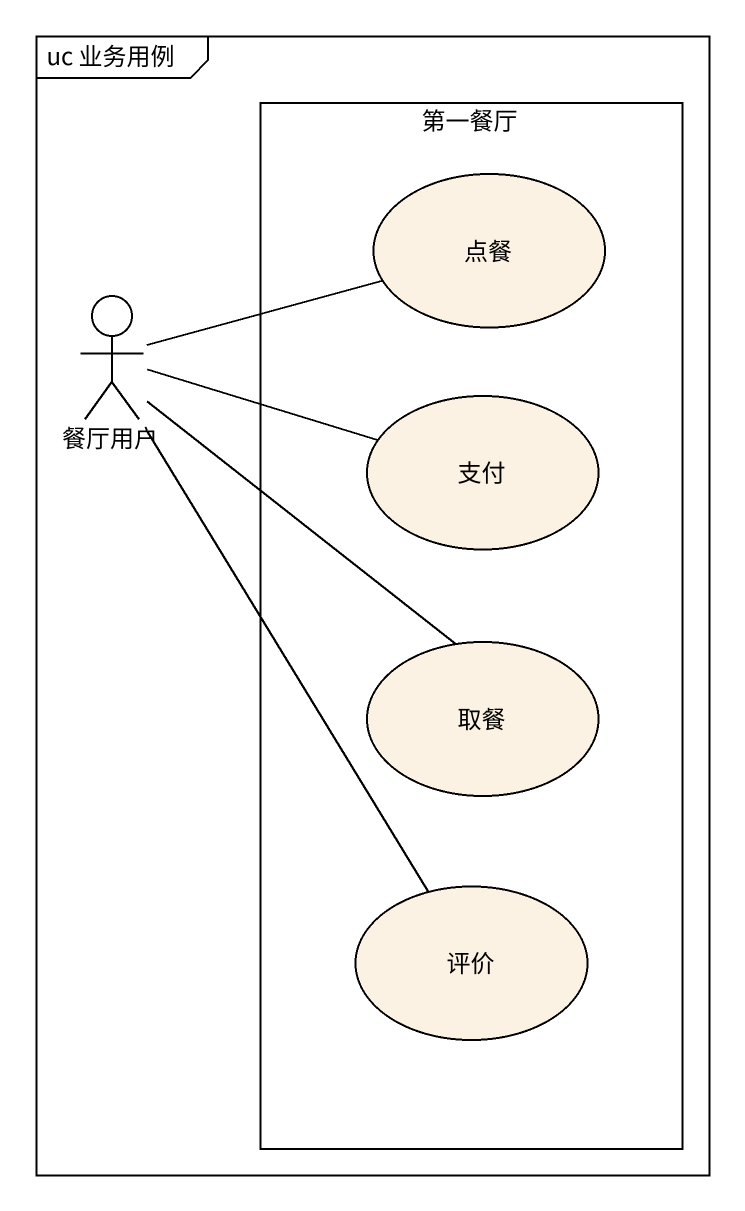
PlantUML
@startuml
mainframe uc 业务用例
rectangle 第一餐厅 {
  usecase 点餐 #FCF2E3
  usecase 支付 #FCF2E3
  usecase 取餐 #FCF2E3
  usecase 评价 #FCF2E3
}
actor 餐厅用户
餐厅用户 -right- 点餐
餐厅用户 -right- 支付
餐厅用户 -- 取餐
餐厅用户 -- 评价
@enduml
